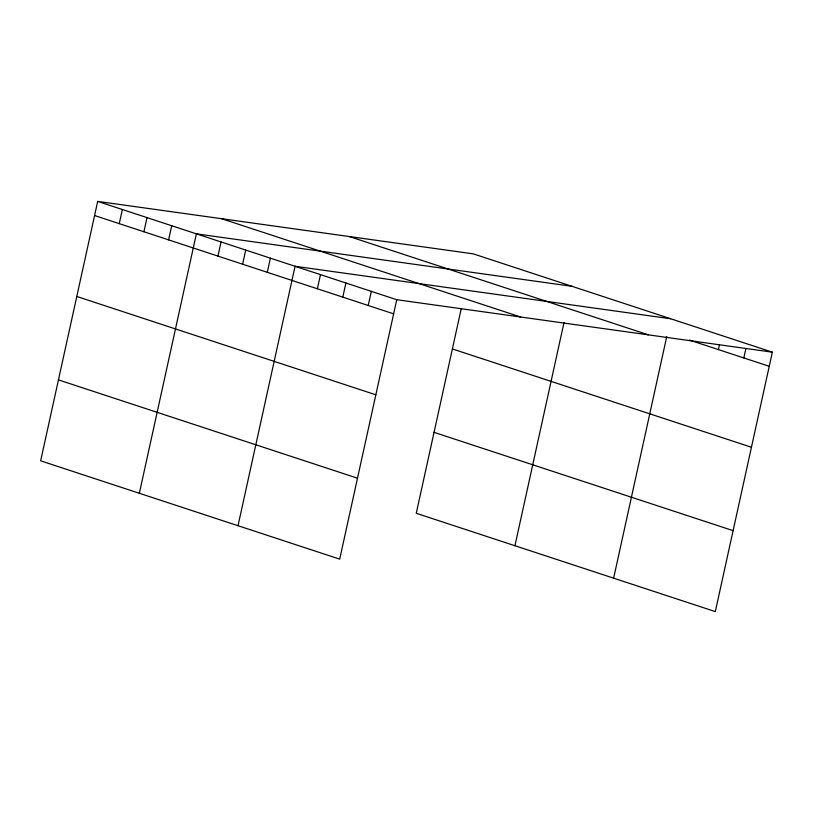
<?xml version="1.0" encoding="UTF-8"?>
<svg xmlns="http://www.w3.org/2000/svg" width="813" height="813" viewBox="0 0 813 813"><rect width="100%" height="100%" fill="white"/><g stroke="black" fill="none" stroke-linecap="round" stroke-linejoin="round"><path stroke-width="1.22" d="M97.692 201.4L40.65 460.829L339.702 559.141L396.744 299.712L97.692 201.4L473.298 253.859L772.35 352.171L715.308 611.6L416.256 513.288L461.286 308.462M119.257 223.646L122.357 209.51M143.921 231.756L147.031 217.62M168.596 239.876L171.706 225.729M139.338 493.278L196.38 233.849L571.986 286.298M217.945 256.095L221.045 241.959M242.609 264.205L245.719 250.069M267.284 272.314L270.394 258.178M238.026 525.716L295.068 266.288L670.674 318.747M317.375 288.778L320.485 274.642M342.791 297.141L345.901 283.005M368.218 305.495L371.328 291.359M514.944 545.726L564.019 322.517M613.632 578.175L666.751 336.562M718.407 349.59L719.434 344.885M743.824 357.954L745.897 348.523M396.744 299.712L772.35 352.171M689.515 340.098L769.24 366.307M349.346 236.542L648.398 334.854M221.644 218.707L520.696 317.029M94.582 215.536L393.634 313.848M452.394 348.94L751.446 447.252M76.788 296.481L375.84 394.803M434.051 432.343L733.113 530.655M58.445 379.884L357.496 478.196"/></g></svg>
